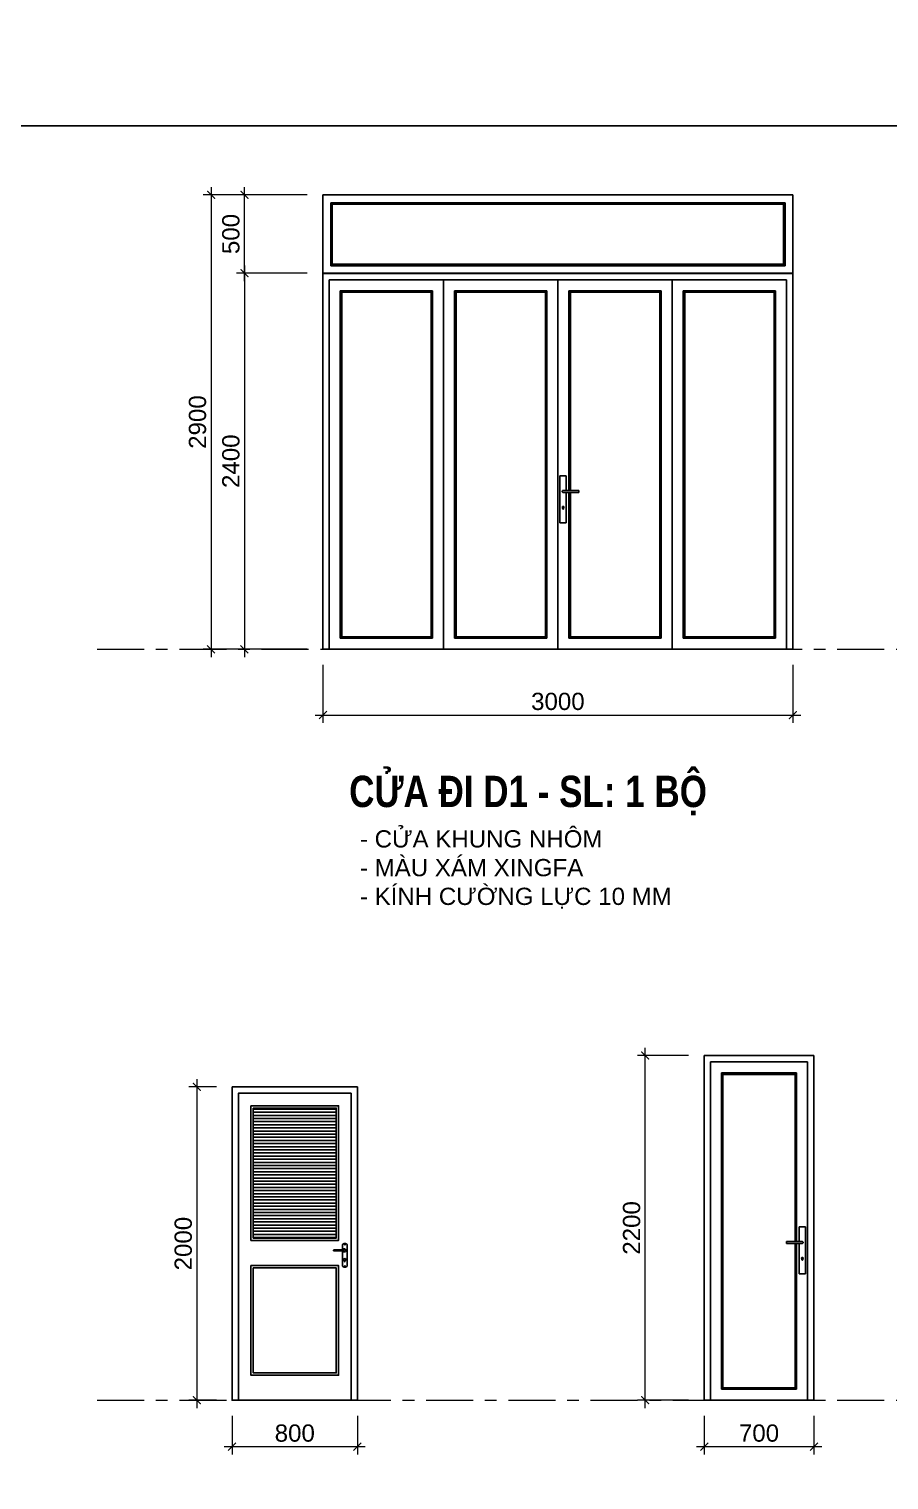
# Model space of a CAD drawing. Header units: millimetres. Extents: x 0 to 84000, y -29700 to 363007.
# Drawn here: x 42840 to 53819, y 190616 to 209135 of the extents above; entities that cross this region are included whole.
import ezdxf

# ---------------------------------------------------------------- set-up
doc = ezdxf.new("R2010")
doc.units = ezdxf.units.MM
doc.linetypes.add('Grid Line', pattern=[10.5, 6, -1.5, 1.5, -1.5])
for name, color, linetype, lineweight in [('- Dims', 8, 'Continuous', 13), ('- Text thin', 3, 'Continuous', 25), ('A-Door', 153, 'Continuous', 25), ('A-FLOR-LEVL', 51, 'Continuous', 13), ('G-ANNO-TTLB', 6, 'Continuous', 13)]:
    doc.layers.add(name, color=color, linetype=linetype, lineweight=lineweight)
doc.styles.add('Arial_B_4', font='arialbd.ttf', dxfattribs={"width": 0.8, "height": 4})
doc.styles.add('R-Arial', font='arial.ttf')
doc.dimstyles.new('SC-50-100', dxfattribs={"dimtxt": 220, "dimasz": 100, "dimexe": 100, "dimexo": 200, "dimgap": 60, "dimtad": 1, "dimdec": 0, "dimlfac": 0.5, "dimzin": 0, "dimdsep": 46, "dimtxsty": 'R-Arial', "dimblk": 'ARCHTICK', "dimcen": 0.5, "dimdle": 100, "dimclrd": 256, "dimclre": 256, "dimclrt": 4, "dimadec": 0, "dimazin": 0, "dimtfac": 1, "dimtdec": 0, "dimtix": 1, "dimtmove": 0, "dimatfit": 3, "dimfxl": 1, "dimtolj": 1, "dimtzin": 0, "dimlwd": -1, "dimlwe": -1, "dimarcsym": 0})

# ---------------------------------------------------------------- blocks, each defined once
blk = doc.blocks.new('A$C59CE777F')
at = {"layer": 'A-Door', "ltscale": 5}
for p, q in [((6.1, 36.6), (70.3, 35.2)), ((6.1, 26.4), (70.3, 27.8))]:
    blk.add_line(p, q, dxfattribs=at)
blk.add_lwpolyline([(-5, 75), (5, 75, -0.414214), (15, 65), (15, -65, -0.414214), (5, -75), (-5, -75, -0.414214), (-15, -65), (-15, 65, -0.414214)], format="xyb", close=True, dxfattribs=at)
blk.add_lwpolyline([(2.2, -33.4), (2.2, -41.3), (-0.1, -41.3), (-0.1, -33.4)], dxfattribs=at)
for centre in [(0, 69.3), (0, -69.3)]:
    blk.add_circle(centre, 2.67, dxfattribs=at)
for centre, radius, start, end in [((3.5, 31.6), 10, 29.3706, 329.69571), ((3.5, 31.6), 9.13, 32.67207, 326.26556), ((3.5, 31.6), 6.48, 50.61735, 307.33612), ((6.2, 37), 0.411, 57.82205, 246.58347), ((6.2, 26.1), 0.35, 123.22915, 303.30474), ((68.6, 31.5), 4.07, 295.18273, 64.81727), ((1.1, -27.2), 6.34, 280.17268, 259.82732)]:
    blk.add_arc(centre, radius, start, end, dxfattribs=at)
blk = doc.blocks.new('*U296')
at = {"layer": 'A-Door', "ltscale": 0.01, "transparency": 33554684}
h = blk.add_hatch(dxfattribs=at)
h.set_pattern_fill('_USER', color=256, scale=20, pattern_type=0)
h.set_pattern_definition([(0, (35, 635), (0, 20), [])])
h.paths.add_polyline_path([(665, 1865), (135, 1865), (135, 1035), (665, 1035)])
at = {"layer": 'A-Door', "ltscale": 5}
for points in [[(800, 2000), (0, 2000), (0, 0), (40, 0), (40, 1960), (40, 1960), (760, 1960), (760, 0), (800, 0)], [(760, 1960), (40, 1960), (40, 0), (760, 0)], [(680, 1880), (120, 1880), (120, 1020), (680, 1020)], [(665, 1865), (135, 1865), (135, 1035), (665, 1035)], [(680, 860), (120, 860), (120, 160), (680, 160)], [(665, 845), (135, 845), (135, 175), (665, 175)]]:
    blk.add_lwpolyline(points, close=True, dxfattribs=at)
blk.add_blockref('A$C59CE777F', (80, 925), dxfattribs=at)
blk = doc.blocks.new('_ArchTick')
at = {"color": 0, "linetype": 'ByBlock', "const_width": 0.15}
blk.add_lwpolyline([(-0.5, -0.5), (0.5, 0.5)], dxfattribs=at)
blk = doc.blocks.new('*D299')
at = {"layer": '- Dims', "transparency": 16777216}
for p, q in [((45590, 205919), (45590, 207119)), ((46392, 207019), (45490, 207019)), ((46392, 206019), (45490, 206019))]:
    blk.add_line(p, q, dxfattribs=at)
at = {"layer": 'Defpoints', "color": 0, "transparency": 16777216}
for p in [(45590, 207019), (46592, 207019), (46592, 206019)]:
    blk.add_point(p, dxfattribs=at)
at = {"layer": '- Dims', "transparency": 16777216, "xscale": 100, "yscale": 100, "zscale": 100}
for p, rotation in [((45590, 207019), 90), ((45590, 206019), 270)]:
    blk.add_blockref('_ArchTick', p, dxfattribs=dict(at, rotation=rotation))
at = {"layer": '- Dims', "color": 4, "transparency": 16777216, "insert": (45418, 206519), "char_height": 220, "attachment_point": 5, "rotation": 90, "style": 'R-Arial'}
blk.add_mtext('\\A1;500', dxfattribs=at)
blk = doc.blocks.new('*D300')
at = {"layer": '- Dims', "transparency": 16777216}
for p, q in [((45164, 207119), (45164, 201119)), ((46392, 207019), (45064, 207019)), ((46392, 201219), (45064, 201219))]:
    blk.add_line(p, q, dxfattribs=at)
at = {"layer": 'Defpoints', "color": 0, "transparency": 16777216}
for p in [(46592, 207019), (45164, 201219), (46592, 201219)]:
    blk.add_point(p, dxfattribs=at)
at = {"layer": '- Dims', "transparency": 16777216, "xscale": 100, "yscale": 100, "zscale": 100}
for p, rotation in [((45164, 207019), 90), ((45164, 201219), 270)]:
    blk.add_blockref('_ArchTick', p, dxfattribs=dict(at, rotation=rotation))
at = {"layer": '- Dims', "color": 4, "transparency": 16777216, "insert": (44992, 204119), "char_height": 220, "attachment_point": 5, "rotation": 90, "style": 'R-Arial'}
blk.add_mtext('\\A1;2900', dxfattribs=at)
blk = doc.blocks.new('*D301')
at = {"layer": '- Dims', "transparency": 16777216}
for p, q in [((46392, 206019), (45490, 206019)), ((45590, 206119), (45590, 201119)), ((46229, 201219), (45490, 201219))]:
    blk.add_line(p, q, dxfattribs=at)
at = {"layer": 'Defpoints', "color": 0, "transparency": 16777216}
for p in [(46592, 206019), (45590, 201219), (46429, 201219)]:
    blk.add_point(p, dxfattribs=at)
at = {"layer": '- Dims', "transparency": 16777216, "xscale": 100, "yscale": 100, "zscale": 100}
for p, rotation in [((45590, 206019), 90), ((45590, 201219), 270)]:
    blk.add_blockref('_ArchTick', p, dxfattribs=dict(at, rotation=rotation))
at = {"layer": '- Dims', "color": 4, "transparency": 16777216, "insert": (45418, 203619), "char_height": 220, "attachment_point": 5, "rotation": 90, "style": 'R-Arial'}
blk.add_mtext('\\A1;2400', dxfattribs=at)
blk = doc.blocks.new('*D313')
at = {"layer": '- Dims', "transparency": 16777216}
for p, q in [((46592, 201019), (46592, 200279)), ((52592, 201019), (52592, 200279)), ((46492, 200379), (52692, 200379))]:
    blk.add_line(p, q, dxfattribs=at)
at = {"layer": 'Defpoints', "color": 0, "transparency": 16777216}
for p in [(46592, 201219), (52592, 201219), (52592, 200379)]:
    blk.add_point(p, dxfattribs=at)
at = {"layer": '- Dims', "transparency": 16777216, "xscale": 100, "yscale": 100, "zscale": 100, "rotation": 180}
blk.add_blockref('_ArchTick', (46592, 200379), dxfattribs=at)
at = {"layer": '- Dims', "transparency": 16777216, "xscale": 100, "yscale": 100, "zscale": 100}
blk.add_blockref('_ArchTick', (52592, 200379), dxfattribs=at)
at = {"layer": '- Dims', "color": 4, "transparency": 16777216, "insert": (49592, 200552), "char_height": 220, "attachment_point": 5, "style": 'R-Arial'}
blk.add_mtext('\\A1;3000', dxfattribs=at)
blk = doc.blocks.new('*D320')
at = {"layer": '- Dims', "transparency": 16777216}
for p, q in [((45233, 195633), (44882, 195633)), ((44982, 195733), (44982, 191533)), ((45233, 191633), (44882, 191633))]:
    blk.add_line(p, q, dxfattribs=at)
at = {"layer": 'Defpoints', "color": 0, "transparency": 16777216}
for p in [(45433, 195633), (44982, 191633), (45433, 191633)]:
    blk.add_point(p, dxfattribs=at)
at = {"layer": '- Dims', "transparency": 16777216, "xscale": 100, "yscale": 100, "zscale": 100}
for p, rotation in [((44982, 195633), 90), ((44982, 191633), 270)]:
    blk.add_blockref('_ArchTick', p, dxfattribs=dict(at, rotation=rotation))
at = {"layer": '- Dims', "color": 4, "transparency": 16777216, "insert": (44810, 193633), "char_height": 220, "attachment_point": 5, "rotation": 90, "style": 'R-Arial'}
blk.add_mtext('\\A1;2000', dxfattribs=at)
blk = doc.blocks.new('*D321')
at = {"layer": '- Dims', "transparency": 16777216}
for p, q in [((45433, 191433), (45433, 190941)), ((47033, 191433), (47033, 190941)), ((45333, 191041), (47133, 191041))]:
    blk.add_line(p, q, dxfattribs=at)
at = {"layer": 'Defpoints', "color": 0, "transparency": 16777216}
for p in [(45433, 191633), (47033, 191633), (47033, 191041)]:
    blk.add_point(p, dxfattribs=at)
at = {"layer": '- Dims', "transparency": 16777216, "xscale": 100, "yscale": 100, "zscale": 100, "rotation": 180}
blk.add_blockref('_ArchTick', (45433, 191041), dxfattribs=at)
at = {"layer": '- Dims', "transparency": 16777216, "xscale": 100, "yscale": 100, "zscale": 100}
blk.add_blockref('_ArchTick', (47033, 191041), dxfattribs=at)
at = {"layer": '- Dims', "color": 4, "transparency": 16777216, "insert": (46233, 191213), "char_height": 220, "attachment_point": 5, "style": 'R-Arial'}
blk.add_mtext('\\A1;800', dxfattribs=at)
blk = doc.blocks.new('*D322')
at = {"layer": '- Dims', "transparency": 16777216}
for p, q in [((50707, 191533), (50707, 196133)), ((51260, 196033), (50607, 196033)), ((51260, 191633), (50607, 191633))]:
    blk.add_line(p, q, dxfattribs=at)
at = {"layer": 'Defpoints', "color": 0, "transparency": 16777216}
for p in [(50707, 196033), (51460, 196033), (51460, 191633)]:
    blk.add_point(p, dxfattribs=at)
at = {"layer": '- Dims', "transparency": 16777216, "xscale": 100, "yscale": 100, "zscale": 100}
for p, rotation in [((50707, 196033), 90), ((50707, 191633), 270)]:
    blk.add_blockref('_ArchTick', p, dxfattribs=dict(at, rotation=rotation))
at = {"layer": '- Dims', "color": 4, "transparency": 16777216, "insert": (50534, 193833), "char_height": 220, "attachment_point": 5, "rotation": 90, "style": 'R-Arial'}
blk.add_mtext('\\A1;2200', dxfattribs=at)
blk = doc.blocks.new('*D323')
at = {"layer": '- Dims', "transparency": 16777216}
for p, q in [((51460, 191433), (51460, 190941)), ((52860, 191433), (52860, 190941)), ((51360, 191041), (52960, 191041))]:
    blk.add_line(p, q, dxfattribs=at)
at = {"layer": 'Defpoints', "color": 0, "transparency": 16777216}
for p in [(51460, 191633), (52860, 191633), (52860, 191041)]:
    blk.add_point(p, dxfattribs=at)
at = {"layer": '- Dims', "transparency": 16777216, "xscale": 100, "yscale": 100, "zscale": 100, "rotation": 180}
blk.add_blockref('_ArchTick', (51460, 191041), dxfattribs=at)
at = {"layer": '- Dims', "transparency": 16777216, "xscale": 100, "yscale": 100, "zscale": 100}
blk.add_blockref('_ArchTick', (52860, 191041), dxfattribs=at)
at = {"layer": '- Dims', "color": 4, "transparency": 16777216, "insert": (52160, 191213), "char_height": 220, "attachment_point": 5, "style": 'R-Arial'}
blk.add_mtext('\\A1;700', dxfattribs=at)

msp = doc.modelspace()

# ---------------------------------------------------------------- linework, layer by layer
at = {"layer": 'A-Door'}
for p, q in [((52592.2, 207018.7), (46592.2, 207018.7)), ((46592.2, 207018.7), (46592.2, 206018.7)), ((52492.2, 206918.7), (46692.2, 206918.7)), ((46692.2, 206918.7), (46692.2, 206114.7)), ((46692.2, 206918.7), (46712.2, 206898.7)), ((46712.2, 206898.7), (46712.2, 206134.7)), ((52472.2, 206898.7), (46712.2, 206898.7)), ((52492.2, 206918.7), (52472.2, 206898.7)), ((52472.2, 206134.7), (52472.2, 206898.7)), ((52492.2, 206114.7), (52492.2, 206918.7)), ((52592.2, 206018.7), (52592.2, 207018.7)), ((46712.2, 206134.7), (46692.2, 206114.7)), ((46712.2, 206134.7), (52472.2, 206134.7)), ((52472.2, 206134.7), (52492.2, 206114.7)), ((46592.2, 206018.7), (52592.2, 206018.7)), ((46592.2, 206014.7), (52592.2, 206014.7)), ((46592.2, 201218.7), (46592.2, 206014.7)), ((46692.2, 206114.7), (52492.2, 206114.7)), ((52592.2, 206014.7), (52592.2, 201218.7)), ((46672.2, 205934.7), (46672.2, 201218.7)), ((46672.2, 205934.7), (48132.2, 205934.7)), ((46812.2, 205794.7), (47992.2, 205794.7)), ((46812.2, 201358.7), (46812.2, 205794.7)), ((46832.2, 205774.7), (46812.2, 205794.7)), ((46832.2, 205774.7), (46832.2, 201378.7)), ((47972.2, 205774.7), (46832.2, 205774.7)), ((47972.2, 205774.7), (47992.2, 205794.7)), ((47972.2, 201378.7), (47972.2, 205774.7)), ((47992.2, 205794.7), (47992.2, 201358.7)), ((48132.2, 205934.7), (48132.2, 201218.7)), ((48132.2, 205934.7), (49592.2, 205934.7)), ((48272.2, 205794.7), (49452.2, 205794.7)), ((48272.2, 201358.7), (48272.2, 205794.7)), ((48292.2, 205774.7), (48272.2, 205794.7)), ((48292.2, 205774.7), (48292.2, 201378.7)), ((49432.2, 205774.7), (48292.2, 205774.7)), ((49432.2, 205774.7), (49452.2, 205794.7)), ((49432.2, 201378.7), (49432.2, 205774.7)), ((49452.2, 205794.7), (49452.2, 201358.7)), ((49592.2, 205934.7), (49592.2, 201218.7)), ((51052.2, 205934.7), (49592.2, 205934.7)), ((50912.2, 205794.7), (49732.2, 205794.7)), ((49732.2, 205794.7), (49732.2, 203244.8)), ((49752.2, 205774.7), (49732.2, 205794.7)), ((49752.2, 205774.7), (50892.2, 205774.7)), ((49752.2, 203244.8), (49752.2, 205774.7)), ((50892.2, 205774.7), (50912.2, 205794.7)), ((50892.2, 205774.7), (50892.2, 201378.7)), ((50912.2, 201358.7), (50912.2, 205794.7)), ((51052.2, 205934.7), (51052.2, 201218.7)), ((52512.2, 205934.7), (51052.2, 205934.7)), ((52372.2, 205794.7), (51192.2, 205794.7)), ((51192.2, 205794.7), (51192.2, 201358.7)), ((51212.2, 205774.7), (51192.2, 205794.7)), ((51212.2, 205774.7), (52352.2, 205774.7)), ((51212.2, 201378.7), (51212.2, 205774.7)), ((52352.2, 205774.7), (52372.2, 205794.7)), ((52352.2, 205774.7), (52352.2, 201378.7)), ((52372.2, 201358.7), (52372.2, 205794.7)), ((52512.2, 201218.7), (52512.2, 205934.7)), ((49619, 203432.8), (49619, 202832.8)), ((49619, 203432.8), (49699, 203432.8)), ((49699, 203432.8), (49699, 203244.8)), ((49647.4, 203235.9), (49647, 203232.8)), ((49647, 203232.8), (49647.4, 203229.7)), ((49648.6, 203238.8), (49647.4, 203235.9)), ((49647.4, 203229.7), (49648.6, 203226.8)), ((49650.5, 203241.3), (49648.6, 203238.8)), ((49648.6, 203226.8), (49650.5, 203224.4)), ((49653, 203243.2), (49650.5, 203241.3)), ((49650.5, 203224.4), (49653, 203222.5)), ((49655.9, 203244.4), (49653, 203243.2)), ((49653, 203222.5), (49655.9, 203221.3)), ((49659, 203244.8), (49655.9, 203244.4)), ((49655.9, 203221.3), (49659, 203220.8)), ((49659, 203244.8), (49699, 203244.8)), ((49659, 203220.8), (49699, 203220.8)), ((49699, 203244.8), (49732.2, 203244.8)), ((49699, 203220.8), (49699, 202832.8)), ((49699, 203220.8), (49732.2, 203220.8)), ((49732.2, 203244.8), (49752.2, 203244.8)), ((49732.2, 203220.8), (49732.2, 201358.7)), ((49732.2, 203220.8), (49752.2, 203220.8)), ((49752.2, 203244.8), (49859, 203244.8)), ((49752.2, 201378.7), (49752.2, 203220.8)), ((49752.2, 203220.8), (49859, 203220.8)), ((49859, 203244.8), (49859, 203220.8)), ((49649, 203032.8), (49649.3, 203035.4)), ((49649.3, 203030.3), (49649, 203032.8)), ((49649.3, 203035.4), (49650.3, 203037.8)), ((49650.3, 203027.8), (49649.3, 203030.3)), ((49650.3, 203037.8), (49651.9, 203039.9)), ((49651.9, 203025.8), (49650.3, 203027.8)), ((49651.9, 203039.9), (49654, 203041.5)), ((49653, 203024.9), (49651.9, 203025.8)), ((49653, 203013.9), (49653, 203024.9)), ((49653.2, 203012.4), (49653, 203013.9)), ((49653.8, 203010.9), (49653.2, 203012.4)), ((49654.7, 203009.7), (49653.8, 203010.9)), ((49654, 203041.5), (49656.4, 203042.5)), ((49656, 203008.7), (49654.7, 203009.7)), ((49657.4, 203008.1), (49656, 203008.7)), ((49656.4, 203042.5), (49659, 203042.8)), ((49659, 203007.9), (49657.4, 203008.1)), ((49659, 203042.8), (49661.6, 203042.5)), ((49660.5, 203008.1), (49659, 203007.9)), ((49662, 203008.7), (49660.5, 203008.1)), ((49661.6, 203042.5), (49664, 203041.5)), ((49663.2, 203009.7), (49662, 203008.7)), ((49664.2, 203010.9), (49663.2, 203009.7)), ((49664, 203041.5), (49666, 203039.9)), ((49664.8, 203012.4), (49664.2, 203010.9)), ((49665, 203013.9), (49664.8, 203012.4)), ((49666, 203025.8), (49665, 203024.9)), ((49665, 203013.9), (49665, 203024.9)), ((49666, 203039.9), (49667.6, 203037.8)), ((49667.6, 203027.8), (49666, 203025.8)), ((49667.6, 203037.8), (49668.6, 203035.4)), ((49668.6, 203030.3), (49667.6, 203027.8)), ((49668.6, 203035.4), (49669, 203032.8)), ((49669, 203032.8), (49668.6, 203030.3)), ((49699, 202832.8), (49619, 202832.8)), ((46812.2, 201358.7), (46832.2, 201378.7)), ((47992.2, 201358.7), (46812.2, 201358.7)), ((46832.2, 201378.7), (47972.2, 201378.7)), ((47992.2, 201358.7), (47972.2, 201378.7)), ((48272.2, 201358.7), (48292.2, 201378.7)), ((49452.2, 201358.7), (48272.2, 201358.7)), ((48292.2, 201378.7), (49432.2, 201378.7)), ((49452.2, 201358.7), (49432.2, 201378.7)), ((49732.2, 201358.7), (49752.2, 201378.7)), ((49732.2, 201358.7), (50912.2, 201358.7)), ((50892.2, 201378.7), (49752.2, 201378.7)), ((50912.2, 201358.7), (50892.2, 201378.7)), ((51192.2, 201358.7), (51212.2, 201378.7)), ((51192.2, 201358.7), (52372.2, 201358.7)), ((52352.2, 201378.7), (51212.2, 201378.7)), ((52372.2, 201358.7), (52352.2, 201378.7)), ((46672.2, 201218.7), (46592.2, 201218.7)), ((48132.2, 201218.7), (46672.2, 201218.7)), ((49592.2, 201218.7), (48132.2, 201218.7)), ((49592.2, 201218.7), (51052.2, 201218.7)), ((51052.2, 201218.7), (52512.2, 201218.7)), ((52592.2, 201218.7), (52512.2, 201218.7)), ((51459.7, 196032.9), (51459.7, 191632.9)), ((52859.7, 196032.9), (51459.7, 196032.9)), ((51539.7, 195952.9), (52779.7, 195952.9)), ((51539.7, 191632.9), (51539.7, 195952.9)), ((52779.7, 195952.9), (52779.7, 191632.9)), ((52859.7, 191632.9), (52859.7, 196032.9)), ((51679.7, 195812.9), (52639.7, 195812.9)), ((51679.7, 191772.9), (51679.7, 195812.9)), ((51699.7, 195792.9), (51679.7, 195812.9)), ((51699.7, 195792.9), (51699.7, 191792.9)), ((52619.7, 195792.9), (51699.7, 195792.9)), ((52619.7, 195792.9), (52639.7, 195812.9)), ((52619.7, 193659), (52619.7, 195792.9)), ((52639.7, 195812.9), (52639.7, 193659)), ((52672.8, 193847), (52672.8, 193659)), ((52752.8, 193847), (52672.8, 193847)), ((52752.8, 193847), (52752.8, 193247)), ((52619.7, 193659), (52512.8, 193659)), ((52512.8, 193659), (52512.8, 193635)), ((52619.7, 193635), (52512.8, 193635)), ((52639.7, 193659), (52619.7, 193659)), ((52619.7, 191792.9), (52619.7, 193635)), ((52639.7, 193635), (52619.7, 193635)), ((52672.8, 193659), (52639.7, 193659)), ((52639.7, 193635), (52639.7, 191772.9)), ((52672.8, 193635), (52639.7, 193635)), ((52712.8, 193659), (52672.8, 193659)), ((52672.8, 193635), (52672.8, 193247)), ((52712.8, 193635), (52672.8, 193635)), ((52712.8, 193659), (52716, 193658.6)), ((52716, 193635.4), (52712.8, 193635)), ((52716, 193658.6), (52718.8, 193657.4)), ((52718.8, 193636.6), (52716, 193635.4)), ((52718.8, 193657.4), (52721.3, 193655.4)), ((52721.3, 193638.5), (52718.8, 193636.6)), ((52721.3, 193655.4), (52723.2, 193653)), ((52723.2, 193641), (52721.3, 193638.5)), ((52723.2, 193653), (52724.4, 193650.1)), ((52724.4, 193643.9), (52723.2, 193641)), ((52724.4, 193650.1), (52724.8, 193647)), ((52724.8, 193647), (52724.4, 193643.9)), ((52703.2, 193449.5), (52702.8, 193447)), ((52702.8, 193447), (52703.2, 193444.4)), ((52704.2, 193452), (52703.2, 193449.5)), ((52703.2, 193444.4), (52704.2, 193442)), ((52705.8, 193454), (52704.2, 193452)), ((52704.2, 193442), (52705.8, 193439.9)), ((52707.8, 193455.6), (52705.8, 193454)), ((52705.8, 193439.9), (52706.8, 193439.1)), ((52706.8, 193428.1), (52706.8, 193439.1)), ((52706.8, 193428.1), (52707.1, 193426.5)), ((52707.1, 193426.5), (52707.7, 193425.1)), ((52707.7, 193425.1), (52708.6, 193423.8)), ((52710.3, 193456.6), (52707.8, 193455.6)), ((52708.6, 193423.8), (52709.8, 193422.9)), ((52709.8, 193422.9), (52711.3, 193422.3)), ((52712.8, 193457), (52710.3, 193456.6)), ((52711.3, 193422.3), (52712.8, 193422.1)), ((52715.4, 193456.6), (52712.8, 193457)), ((52712.8, 193422.1), (52714.4, 193422.3)), ((52714.4, 193422.3), (52715.8, 193422.9)), ((52717.8, 193455.6), (52715.4, 193456.6)), ((52715.8, 193422.9), (52717.1, 193423.8)), ((52717.1, 193423.8), (52718, 193425.1)), ((52719.9, 193454), (52717.8, 193455.6)), ((52718, 193425.1), (52718.6, 193426.5)), ((52718.6, 193426.5), (52718.8, 193428.1)), ((52718.8, 193439.1), (52719.9, 193439.9)), ((52718.8, 193428.1), (52718.8, 193439.1)), ((52721.5, 193452), (52719.9, 193454)), ((52719.9, 193439.9), (52721.5, 193442)), ((52722.5, 193449.5), (52721.5, 193452)), ((52721.5, 193442), (52722.5, 193444.4)), ((52722.8, 193447), (52722.5, 193449.5)), ((52722.5, 193444.4), (52722.8, 193447)), ((52672.8, 193247), (52752.8, 193247)), ((51679.7, 191772.9), (51699.7, 191792.9)), ((52639.7, 191772.9), (51679.7, 191772.9)), ((51699.7, 191792.9), (52619.7, 191792.9)), ((52639.7, 191772.9), (52619.7, 191792.9)), ((51459.7, 191632.9), (51539.7, 191632.9)), ((52779.7, 191632.9), (51539.7, 191632.9)), ((52779.7, 191632.9), (52859.7, 191632.9))]:
    msp.add_line(p, q, dxfattribs=at)
at = {"layer": 'A-FLOR-LEVL', "linetype": 'Grid Line', "ltscale": 100}
for points in [[(43709.7, 201218.7), (75761.5, 201218.7)], [(43709.7, 191632.9), (75761.5, 191632.9)]]:
    msp.add_lwpolyline(points, dxfattribs=at)
at = {"layer": 'Defpoints'}
for points in [[(84000, 237600), (84000, 207900), (42000, 207900), (42000, 237600)], [(84000, 207900), (84000, 178200), (42000, 178200), (42000, 207900)]]:
    msp.add_lwpolyline(points, close=True, dxfattribs=at)

# ---------------------------------------------------------------- block references
at = {"layer": 'A-Door', "xscale": -2, "yscale": 2, "zscale": 2}
msp.add_blockref('*U296', (47032.7, 191632.9), dxfattribs=at)

# ---------------------------------------------------------------- texts
at = {"layer": '- Text thin', "insert": (47064.9, 198908.7), "char_height": 220, "width": 4294.016, "attachment_point": 1, "style": 'R-Arial'}
msp.add_mtext('- CỬA KHUNG NHÔM\\P- MÀU XÁM XINGFA\\P- KÍNH CƯỜNG LỰC 10 MM', dxfattribs=at)
at = {"layer": 'G-ANNO-TTLB', "insert": (46927.6, 199604.6), "char_height": 400, "width": 5592.228, "attachment_point": 1, "style": 'Arial_B_4'}
msp.add_mtext('CỬA ĐI D1 - SL: 1 BỘ', dxfattribs=at)

# ---------------------------------------------------------------- dimensions: what is measured, and where the dimension line sits
at = {"layer": '- Dims'}
for base, p1, p2, picture, middle in [((45164.4, 201218.7), (46592.2, 207018.7), (46592.2, 201218.7), '*D300', (44992.1, 204118.7)), ((50706.5, 196032.9), (51459.7, 191632.9), (51459.7, 196032.9), '*D322', (50534.2, 193832.9)), ((44982.3, 191632.9), (45432.7, 195632.9), (45432.7, 191632.9), '*D320', (44810, 193632.9))]:
    dim = msp.add_linear_dim(base=base, p1=p1, p2=p2, angle=90, dimstyle='SC-50-100', dxfattribs=at)
    dim.commit()
    dim.dimension.update_dxf_attribs({"geometry": picture, "text_midpoint": middle})
for base, p2, picture, middle in [((45590, 207018.7), (46592.2, 207018.7), '*D299', (45417.7, 206518.7)), ((45590, 201218.7), (46429.1, 201218.7), '*D301', (45417.7, 203618.7))]:
    dim = msp.add_linear_dim(base=base, p1=(46592.2, 206018.7), p2=p2, angle=90, dimstyle='SC-50-100', override={"dimtmove": 1}, dxfattribs=at)
    dim.commit()
    dim.dimension.update_dxf_attribs({"geometry": picture, "text_midpoint": middle})
for base, p1, p2, picture, middle in [((52592.2, 200379.1), (46592.2, 201218.7), (52592.2, 201218.7), '*D313', (49592.2, 200551.5)), ((47032.7, 191040.6), (45432.7, 191632.9), (47032.7, 191632.9), '*D321', (46232.7, 191212.9)), ((52859.7, 191040.6), (51459.7, 191632.9), (52859.7, 191632.9), '*D323', (52159.7, 191212.9))]:
    dim = msp.add_linear_dim(base=base, p1=p1, p2=p2, dimstyle='SC-50-100', dxfattribs=at)
    dim.commit()
    dim.dimension.update_dxf_attribs({"geometry": picture, "text_midpoint": middle})

doc.saveas('drawing.dxf')
